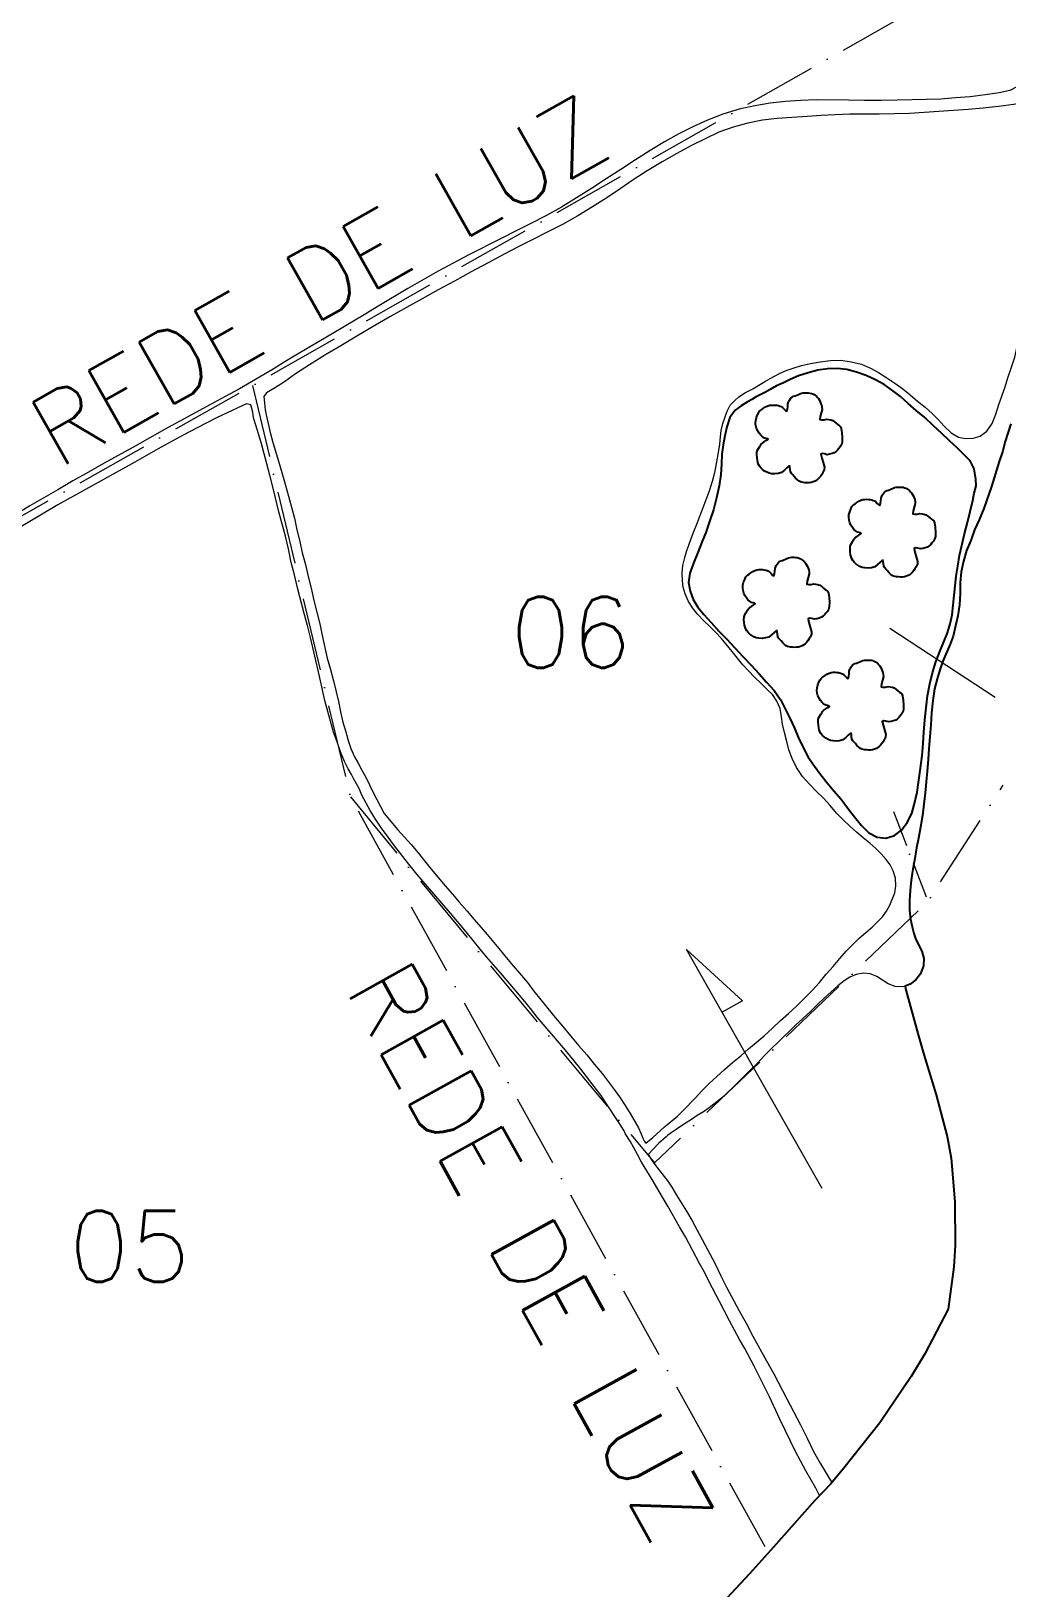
# Model space of a CAD drawing. Header units: inches. Extents: x 733278 to 737733, y 7817354 to 7820504.
# Drawn here: x 735048.2 to 735316.1, y 7818391 to 7818818.1 of the extents above; entities that cross this region are included whole.
import ezdxf
from ezdxf.enums import TextEntityAlignment as Align

# ---------------------------------------------------------------- set-up
doc = ezdxf.new("R2010")
doc.units = ezdxf.units.IN
doc.header["$MEASUREMENT"] = 0
doc.linetypes.add('CONTINUO', pattern=[0])
doc.linetypes.add('LIN3', pattern=[30, 20, -5, 0, -5])
doc.layers.add('0114000299', color=1, linetype='Continuous')
doc.layers.add('MATO', color=3, linetype='Continuous')
for name, color, linetype, lineweight in [('0114000299002', 5, 'Continuous', 0), ('0114000299005', 5, 'Continuous', 0), ('0114000299006', 5, 'Continuous', 0), ('REDE_DE_LUZ', 6, 'LIN3', 0), ('TEXTO', 7, 'Continuous', 0)]:
    doc.layers.add(name, color=color, linetype=linetype, lineweight=lineweight)
doc.styles.add('SIMPLEX', font='', dxfattribs={"height": 0.2})
doc.styles.get('SIMPLEX').set_extended_font_data('simplex.shx')

msp = doc.modelspace()

# ---------------------------------------------------------------- linework, layer by layer
at = {"layer": '0114000299'}
msp.add_lwpolyline([(735317.19, 7818710.34), (735315.67, 7818705.54), (735314.91, 7818702.64), (735314.01, 7818700.05), (735311.94, 7818693.21), (735309.84, 7818687.17), (735308.5, 7818684.03), (735307.26, 7818681.3), (735306.2, 7818678.4), (735305.05, 7818675.64), (735304.2, 7818672.7), (735303.63, 7818669.79), (735303.3, 7818666.85), (735303.28, 7818663.85), (735303.15, 7818660.69), (735302.67, 7818657.66), (735302.08, 7818654.91), (735301.37, 7818652.08), (735300.6, 7818649.89), (735298.59, 7818645.25), (735297.71, 7818642.83), (735296.99, 7818640.42), (735296.3, 7818637.64), (735295.78, 7818634.49), (735295.49, 7818631.1), (735295.23, 7818627.76), (735295.01, 7818624.49), (735294.75, 7818621.31), (735294.54, 7818618.28), (735294.25, 7818615.1), (735294.01, 7818612.15), (735293.67, 7818609.11), (735293.36, 7818606), (735292.98, 7818602.88), (735292.44, 7818599.73), (735291.89, 7818596.68), (735291.37, 7818594.03), (735290.87, 7818591.1), (735290.33, 7818588.19), (735289.9, 7818585.21), (735289.56, 7818582.33), (735289.37, 7818579.57), (735289.37, 7818576.94), (735289.64, 7818574.47), (735290.14, 7818572.33), (735290.6, 7818570.51), (735291.17, 7818568.85), (735292.8, 7818565.68), (735293.3, 7818563.71), (735293.25, 7818561.63), (735292.42, 7818559.47), (735291.15, 7818557.82), (735289.58, 7818556.68), (735288.2, 7818556.1), (735288.39, 7818555.04), (735291.65, 7818543.09), (735293.32, 7818537.34), (735296.75, 7818526.27), (735299.78, 7818514.85), (735300.81, 7818508.91), (735301.85, 7818496.94), (735301.9, 7818484.98), (735301.55, 7818479.08), (735300.05, 7818467.45), (735293.62, 7818455.26), (735289.87, 7818449.04), (735281.24, 7818436.24), (735271.39, 7818423.83), (735267.84, 7818419.58), (735263.42, 7818414.96), (735252.02, 7818402.14), (735245.43, 7818394.9), (735230.54, 7818378.87)], dxfattribs=at)
at = {"layer": '0114000299002', "linetype": 'CONTINUO', "flags": 128}
msp.add_lwpolyline([(735210.65, 7819551.37), (735212.88, 7819552.85), (735214.83, 7819554.21), (735216.56, 7819555.52), (735218.12, 7819556.81), (735219.23, 7819557.77), (735219.99, 7819558.42), (735220.34, 7819558.72), (735220.42, 7819558.78), (735220.42, 7819558.79), (735222.4, 7819558.66), (735222.45, 7819558.65), (735223.09, 7819558.17), (735224.15, 7819557.46), (735226.03, 7819556.14), (735228.51, 7819554.39), (735231.34, 7819552.32), (735234.68, 7819549.98), (735238.3, 7819547.5), (735242.26, 7819544.92), (735246.46, 7819542.27), (735250.85, 7819539.66), (735255.15, 7819536.66), (735259.17, 7819533.57), (735263.56, 7819530.37), (735268.3, 7819526.87), (735272.91, 7819523.53), (735277.36, 7819520.19), (735281.75, 7819517.01), (735290.51, 7819510.59), (735294.9, 7819507.21), (735299.38, 7819503.97), (735303.93, 7819500.57), (735308.57, 7819497.16), (735313.04, 7819493.68), (735317.69, 7819490.12), (735332.66, 7819478.77), (735337.75, 7819475.01), (735342.61, 7819471.28), (735347.49, 7819467.52), (735352.49, 7819463.62), (735357.76, 7819459.57), (735363.24, 7819455.47), (735368.87, 7819451.39), (735374.35, 7819447.49), (735379.61, 7819443.79), (735384.97, 7819440.13), (735390.37, 7819436.46), (735395.75, 7819432.78), (735401.06, 7819429.12), (735406.03, 7819425.66), (735410.85, 7819422.26), (735415.69, 7819418.82), (735420.49, 7819415.43), (735425.19, 7819412.23), (735429.87, 7819409.31), (735434.39, 7819406.37), (735438.99, 7819403.56), (735443.54, 7819400.81), (735448.01, 7819398.26), (735452.14, 7819395.82), (735455.83, 7819393.69), (735459.29, 7819391.72), (735462.81, 7819389.7), (735466.31, 7819387.63), (735469.79, 7819385.35), (735476.77, 7819380.75), (735480.11, 7819378.56), (735483.15, 7819376.63), (735485.91, 7819374.89), (735487.89, 7819373.42), (735489.14, 7819372.24), (735490.55, 7819371.1), (735491.97, 7819370.06), (735493.6, 7819368.93), (735495.14, 7819367.86), (735496.28, 7819366.72), (735497.12, 7819365.36), (735497.48, 7819363.85), (735497.3, 7819362.04), (735496.65, 7819360.26), (735495.7, 7819358.34), (735493.82, 7819354.15), (735492.92, 7819352), (735491.04, 7819347.83), (735490.09, 7819345.8), (735489.12, 7819343.87), (735488.23, 7819342.14), (735487.35, 7819340.17), (735486.49, 7819338.24), (735485.67, 7819336.27), (735484.84, 7819334.14), (735483.09, 7819328.9), (735482.35, 7819326.04), (735481.52, 7819322.76), (735480.67, 7819319.4), (735479.89, 7819315.82), (735479.13, 7819312.31), (735478.26, 7819308.82), (735477.51, 7819305.6), (735476.96, 7819302.75), (735476.47, 7819300.09), (735476.06, 7819297.5), (735475.62, 7819295.57), (735475.36, 7819294.05), (735475.04, 7819292.46), (735474.67, 7819290.51), (735474.11, 7819288.19), (735473.45, 7819285.9), (735472.9, 7819283.67), (735472.36, 7819281.39), (735471.67, 7819278.68), (735471.01, 7819275.6), (735470.48, 7819272.73), (735468.74, 7819268.01), (735467.53, 7819265.93), (735466.27, 7819264.08), (735464.95, 7819262.39), (735464.08, 7819260.69), (735463.44, 7819258.91), (735462.92, 7819257.15), (735462.65, 7819255.01), (735462.46, 7819252.48), (735462.14, 7819249.99), (735461.61, 7819247.72), (735460.97, 7819245.7), (735460.78, 7819244.78), (735460.42, 7819243.66), (735460.08, 7819242.05), (735458.72, 7819236.97), (735457.88, 7819234.1), (735456.96, 7819230.83), (735456.09, 7819227.41), (735453.35, 7819216.89), (735452.43, 7819212.92), (735451.58, 7819208.82), (735450.73, 7819204.86), (735449.95, 7819201.15), (735449.02, 7819197.53), (735448.14, 7819193.87), (735447.3, 7819190.15), (735446.35, 7819186.47), (735445.56, 7819182.72), (735444.86, 7819179.26), (735443.98, 7819176.15), (735443.23, 7819173.13), (735442.32, 7819170.21), (735441.34, 7819167.43), (735440.31, 7819164.77), (735439.56, 7819162.1), (735439, 7819159.48), (735438.63, 7819156.64), (735438.34, 7819153.48), (735437.83, 7819150.28), (735437.18, 7819147.03), (735436.48, 7819143.85), (735435.22, 7819137.63), (735434.47, 7819134.51), (735433.85, 7819131.23), (735433.23, 7819127.81), (735432.53, 7819124.25), (735432.06, 7819120.86), (735431.61, 7819117.86), (735431.26, 7819115), (735430.89, 7819112.42), (735430.38, 7819110.29), (735429.44, 7819109.02), (735428.12, 7819108.05), (735427.73, 7819107.97), (735426.31, 7819107.48), (735423.52, 7819106.95), (735421.33, 7819107.43), (735418.25, 7819107.56), (735414.92, 7819107.57), (735411.58, 7819107.6), (735408.09, 7819107.45), (735404.88, 7819107.33), (735398.33, 7819107.09), (735394.93, 7819106.94), (735388.09, 7819106.53), (735381.14, 7819105.33), (735377.67, 7819104.26), (735374.24, 7819102.83), (735370.99, 7819101.11), (735367.86, 7819099.35), (735364.77, 7819097.43), (735361.65, 7819095.46), (735358.41, 7819093.48), (735351.89, 7819089.27), (735348.57, 7819087.12), (735345.21, 7819084.9), (735341.91, 7819082.7), (735338.72, 7819080.55), (735335.73, 7819078.53), (735332.72, 7819076.39), (735329.72, 7819074.32), (735327.01, 7819072.34), (735324.65, 7819070.16), (735322.36, 7819067.51), (735320.37, 7819064.64), (735318.66, 7819061.69), (735316.82, 7819058.67), (735315.16, 7819055.28), (735313.69, 7819051.85), (735312.3, 7819048.47), (735311.03, 7819044.94), (735308.82, 7819037.96), (735307.8, 7819034.37), (735307.04, 7819030.84), (735305.71, 7819024.07), (735304.62, 7819018.59), (735304.27, 7819015.54), (735303.66, 7819012.41), (735303.12, 7819009.14), (735302.63, 7819005.83), (735302.12, 7819002.48), (735301.86, 7818998.98), (735301.78, 7818995.55), (735301.84, 7818992.05), (735302.13, 7818988.37), (735302.6, 7818981.23), (735302.94, 7818977.85), (735304.01, 7818971.02), (735304.63, 7818967.5), (735305.23, 7818963.9), (735306.8, 7818956.16), (735307.56, 7818951.95), (735308.31, 7818947.74), (735309.08, 7818943.44), (735309.83, 7818939.2), (735310.56, 7818935.02), (735311.42, 7818930.74), (735312.35, 7818926.42), (735313.22, 7818922.22), (735314.03, 7818918.01), (735314.75, 7818913.64), (735315.47, 7818909.17), (735316.06, 7818904.72), (735316.58, 7818900.36), (735317.01, 7818896.12), (735317.33, 7818891.84), (735317.64, 7818887.74), (735317.84, 7818883.66), (735318.06, 7818879.41), (735318.27, 7818875.23), (735318.33, 7818871.1), (735318.44, 7818867.17), (735318.42, 7818863.27), (735318.5, 7818859.42), (735318.58, 7818855.53), (735318.52, 7818851.66), (735318.64, 7818847.74), (735318.75, 7818843.84), (735318.84, 7818839.98), (735319.16, 7818835.91), (735319.53, 7818831.86), (735319.89, 7818827.97), (735320.14, 7818824.13), (735320.35, 7818820.37), (735320.52, 7818816.89), (735320.67, 7818813.8), (735320.75, 7818808.51), (735320.72, 7818806.04), (735319.98, 7818803.88), (735318.88, 7818802.8), (735316.96, 7818801.86), (735314.03, 7818801.22), (735310.18, 7818800.65), (735306.06, 7818800.11), (735302.05, 7818799.8), (735298.04, 7818799.46), (735294.09, 7818799.3), (735290.14, 7818799.24), (735286, 7818799.14), (735281.6, 7818799.07), (735277.09, 7818799.09), (735272.66, 7818799.17), (735263.77, 7818799.27), (735259.51, 7818799.09), (735255.36, 7818798.78), (735251.12, 7818798.31), (735246.9, 7818797.65), (735242.61, 7818796.68), (735238.17, 7818795.31), (735233.9, 7818793.65), (735229.92, 7818791.86), (735226.07, 7818789.89), (735222.18, 7818787.69), (735218.24, 7818785.31), (735214.17, 7818782.78), (735210.15, 7818780.17), (735206.12, 7818777.6), (735202.07, 7818774.91), (735193.9, 7818769.81), (735189.6, 7818767.47), (735185.43, 7818765.28), (735181.25, 7818763.25), (735177.07, 7818761.15), (735168.42, 7818756.71), (735164.11, 7818754.48), (735159.95, 7818752.24), (735151.66, 7818747.53), (735143.68, 7818742.73), (735139.65, 7818740.27), (735131.35, 7818735.34), (735120.44, 7818728.91), (735117.42, 7818727.07), (735114.69, 7818725.4), (735105.45, 7818719.94), (735101.55, 7818717.88), (735097.46, 7818715.71), (735084.9, 7818708.77), (735076.81, 7818704.28), (735068.29, 7818699.58), (735063.95, 7818697.13), (735059.71, 7818694.72), (735055.57, 7818692.3), (735047.87, 7818687.87), (735044.36, 7818685.69), (735036.98, 7818681.18), (735029.2, 7818676.57), (735021.47, 7818672.21), (735017.6, 7818670.13), (735013.72, 7818668.15), (735005.96, 7818664.36), (735002.22, 7818662.52), (734998.65, 7818660.84), (734991.69, 7818657.96), (734988.1, 7818656.49), (734984.51, 7818654.74), (734981.1, 7818652.85), (734974.7, 7818648.8), (734971.6, 7818646.67), (734968.25, 7818644.44), (734964.81, 7818642.08), (734961.56, 7818639.92), (734958.39, 7818637.93), (734955.38, 7818635.98), (734952.49, 7818634.11), (734949.45, 7818632.28), (734946.23, 7818630.39), (734942.98, 7818628.51), (734935.12, 7818624), (734932.96, 7818622.76), (734932.17, 7818622.27), (734931.86, 7818622.07), (734930.95, 7818622.1), (734930.68, 7818622.4), (734929.21, 7818624.19), (734927.22, 7818626.88), (734926.29, 7818628.35), (734925.29, 7818630.02), (734924.45, 7818632.11), (734923.63, 7818634.26), (734922.9, 7818636.33), (734921.89, 7818638.47), (734920.84, 7818640.61), (734919.63, 7818642.73), (734918.25, 7818644.51), (734916.58, 7818646.1), (734914.81, 7818647.26), (734913.23, 7818647.9), (734911.39, 7818648.27), (734909.3, 7818648.41), (734907.13, 7818648.38), (734904.95, 7818648.04), (734902.72, 7818647.6), (734900.67, 7818647.01), (734898.71, 7818646.29), (734897.15, 7818645.7), (734895.7, 7818645.2), (734894.36, 7818644.96), (734892.63, 7818645.46), (734891.88, 7818646.47), (734891.15, 7818648.04), (734890.47, 7818650.11), (734889.6, 7818652.48), (734888.79, 7818654.6), (734888.07, 7818656.53), (734887.34, 7818658.3), (734886.28, 7818661.41), (734885.31, 7818663.88), (734884.69, 7818665.41), (734884.01, 7818667.11), (734883.23, 7818669.07), (734881.64, 7818673.36), (734880.73, 7818675.85), (734879.79, 7818678.55), (734878.8, 7818681.3), (734877.99, 7818683.89), (734877.05, 7818686.35), (734876.09, 7818688.55), (734875.08, 7818690.57), (734874.16, 7818692.63), (734873.71, 7818694.91), (734873.41, 7818697.63), (734872.43, 7818700.88), (734871.38, 7818704.46), (734870.32, 7818708.23), (734869.22, 7818711.97), (734868.05, 7818715.77), (734866.78, 7818719.87), (734865.46, 7818724.23), (734864.12, 7818728.67), (734862.77, 7818733.04), (734861.46, 7818737.28), (734860.13, 7818741.52), (734858.76, 7818745.79), (734857.29, 7818750.11), (734855.89, 7818754.44), (734853.22, 7818762.81), (734851.81, 7818766.71), (734850.46, 7818770.44), (734849.16, 7818774.06), (734847.85, 7818777.81), (734846.48, 7818781.66), (734845.12, 7818785.56), (734843.73, 7818789.52), (734842.33, 7818793.54), (734841.08, 7818797.76), (734839.81, 7818801.98), (734838.48, 7818806.26), (734837.04, 7818810.82), (734835.54, 7818815.54), (734833.97, 7818820.48), (734832.46, 7818825.37), (734830.91, 7818830.1), (734829.38, 7818834.68), (734827.84, 7818839.23), (734826.35, 7818843.8), (734824.84, 7818848.39), (734821.88, 7818857.54), (734820.39, 7818862.02), (734818.93, 7818866.47), (734817.48, 7818870.84), (734816.11, 7818875.12), (734814.75, 7818879.32), (734813.46, 7818883.54), (734812.28, 7818887.79), (734811.02, 7818892.17), (734809.65, 7818896.62), (734808.27, 7818901.14), (734806.83, 7818905.6), (734805.42, 7818909.82), (734803.98, 7818913.87), (734802.57, 7818917.98), (734801.15, 7818922.06), (734799.84, 7818926.09), (734795.78, 7818938.1), (734794.33, 7818941.82), (734792.3, 7818948.59), (734791.4, 7818951.57), (734790.37, 7818954.53), (734788.35, 7818960.95), (734787.05, 7818965.05), (734784.34, 7818973.16), (734782.99, 7818977.23), (734781.72, 7818981.26), (734780.47, 7818985.18), (734779.23, 7818989), (734778, 7818992.85), (734776.69, 7818996.8), (734775.31, 7819000.77), (734773.87, 7819004.7), (734772.4, 7819008.68), (734770.93, 7819012.66), (734769.44, 7819016.63), (734767.98, 7819020.59), (734766.51, 7819024.54), (734765.16, 7819028.47), (734763.76, 7819032.39), (734762.37, 7819036.39), (734761.06, 7819040.38), (734757.44, 7819051.49), (734753.47, 7819065.54), (734752.33, 7819069.2), (734751.09, 7819073.1), (734749.78, 7819077.05), (734748.54, 7819081.01), (734745.84, 7819089.19), (734744.32, 7819093.4), (734742.85, 7819097.68), (734741.46, 7819102.09), (734739.98, 7819106.64), (734736.97, 7819115.47), (734735.6, 7819119.64), (734733.04, 7819127.79), (734731.82, 7819131.85), (734730.53, 7819135.86), (734729.25, 7819139.79), (734726.75, 7819147.34), (734725.59, 7819151.05), (734724.46, 7819154.73), (734723.24, 7819158.36), (734720.81, 7819165.41), (734719.74, 7819168.83), (734718.68, 7819172.14), (734717.59, 7819175.26), (734716.56, 7819178.57), (734715.46, 7819182.07), (734714.28, 7819185.91), (734712.89, 7819189.75), (734711.37, 7819193.63), (734708.65, 7819201.04), (734707.24, 7819204.51), (734705.93, 7819208.04), (734704.47, 7819211.54), (734703.02, 7819214.65), (734701.62, 7819217.44), (734700.31, 7819220.15), (734699.35, 7819222.94), (734699.06, 7819225.56), (734699.44, 7819227.67), (734700.3, 7819229.23), (734701.49, 7819230.47), (734703.2, 7819231.77), (734705.38, 7819233.15), (734708.07, 7819234.7), (734710.93, 7819236.22), (734714, 7819237.73), (734717.53, 7819239.39), (734725.4, 7819243.43), (734729.54, 7819245.79), (734738.09, 7819251.12), (734747.29, 7819256.86), (734752.06, 7819259.85), (734756.88, 7819262.89), (734761.76, 7819265.97), (734766.63, 7819269.1), (734771.54, 7819272.24), (734776.51, 7819275.38), (734786.61, 7819281.7), (734791.64, 7819284.87), (734796.53, 7819288.02), (734811.14, 7819297.31), (734816.04, 7819300.39), (734820.98, 7819303.55), (734825.96, 7819306.8), (734830.87, 7819310), (734835.77, 7819313.13), (734845.58, 7819319.29), (734850.41, 7819322.43), (734855.11, 7819325.49), (734859.85, 7819328.43), (734864.71, 7819331.43), (734874.37, 7819337.5), (734884, 7819343.67), (734893.31, 7819349.57), (734897.81, 7819352.36), (734902.24, 7819355.15), (734906.74, 7819357.98), (734916.03, 7819363.77), (734929.99, 7819372.67), (734934.51, 7819375.54), (734943.81, 7819381.4), (734957.83, 7819390.17), (734962.35, 7819393.1), (734966.94, 7819396.11), (734971.53, 7819399.12), (734980.65, 7819404.95), (734985.15, 7819407.78), (734998.43, 7819416.32), (735007.31, 7819421.95), (735016.03, 7819427.5), (735024.92, 7819433.16), (735037.87, 7819441.34), (735042.19, 7819444.03), (735050.52, 7819449.34), (735058.27, 7819454.34), (735065.72, 7819459.11), (735073.26, 7819463.86), (735080.5, 7819468.28), (735083.86, 7819470.42), (735092.97, 7819475.84), (735095.55, 7819477.41), (735103.8, 7819482.52), (735107.53, 7819484.86), (735114.29, 7819489.09), (735137.27, 7819503.65), (735153.04, 7819514.41), (735157.1, 7819517.13), (735161.15, 7819519.79), (735180.51, 7819532.44), (735187.6, 7819537.01), (735190.79, 7819539.12), (735196.69, 7819542.86), (735199.5, 7819544.57), (735202.31, 7819546.21), (735207.99, 7819549.65)], close=True, dxfattribs=at)
at = {"layer": '0114000299005', "linetype": 'CONTINUO', "flags": 128}
msp.add_lwpolyline([(735264.71, 7818416.31), (735263.65, 7818418.34), (735260.9, 7818423.1), (735259.5, 7818425.84), (735258.12, 7818428.46), (735253.84, 7818437.33), (735250.94, 7818443.43), (735246.74, 7818451.82), (735244.17, 7818456.7), (735242.76, 7818459.18), (735240, 7818464.29), (735237.2, 7818469.55), (735234.38, 7818474.95), (735233.08, 7818477.65), (735231.77, 7818479.96), (735227.87, 7818487.33), (735226.25, 7818490.1), (735223.04, 7818495.7), (735221.58, 7818498.2), (735218.74, 7818503.02), (735215.83, 7818507.78), (735214.75, 7818509.9), (735212.74, 7818513.54), (735211.38, 7818515.66), (735211.03, 7818516.41), (735209.43, 7818518.95), (735206.41, 7818523.55), (735204.63, 7818526.15), (735198.85, 7818533.66), (735194.97, 7818538.52), (735187.2, 7818547.62), (735185.31, 7818549.96), (735183.37, 7818552.4), (735181.35, 7818554.85), (735179.23, 7818557.31), (735177.09, 7818559.75), (735173.29, 7818564.15), (735171.53, 7818566.22), (735167.64, 7818570.99), (735163.39, 7818576.07), (735158.78, 7818581.41), (735154.17, 7818586.84), (735151.98, 7818589.57), (735148.05, 7818594.56), (735146.26, 7818597.01), (735144.44, 7818599.43), (735142.81, 7818601.86), (735141.28, 7818604.27), (735139, 7818608.46), (735138.26, 7818610.31), (735136.87, 7818612.86), (735136.19, 7818614.17), (735135.29, 7818615.67), (735134.26, 7818617.72), (735133.17, 7818620.37), (735132.23, 7818623.1), (735131.29, 7818625.73), (735129.68, 7818631.43), (735128.92, 7818634.48), (735127.31, 7818641.54), (735124.92, 7818651.76), (735124.12, 7818655.07), (735123.18, 7818658.3), (735121.39, 7818665.4), (735120.52, 7818668.98), (735119.62, 7818672.36), (735118.88, 7818676.06), (735118.09, 7818679.58), (735116.29, 7818686.22), (735114.64, 7818693.04), (735113.77, 7818696.27), (735111.41, 7818705.24), (735109.93, 7818710), (735109.29, 7818711.99), (735109.07, 7818713.53), (735108.55, 7818715.62), (735107.33, 7818715.82), (735106.36, 7818715.35), (735102.07, 7818713.39), (735099.15, 7818712.01), (735096.3, 7818710.57), (735089.81, 7818707.16), (735083.15, 7818703.5), (735076.74, 7818699.89), (735055.6, 7818688.16), (735044.98, 7818681.86), (735041.11, 7818679.41), (735033.51, 7818674.88), (735026.56, 7818670.85), (735019.58, 7818666.85), (735016.12, 7818664.95), (735012.67, 7818663.16), (735002.55, 7818658.03), (734989.03, 7818650.79), (734981.72, 7818646.78), (734978.18, 7818644.68), (734970.93, 7818640.51), (734963.88, 7818636.21), (734960.54, 7818634.08), (734957.25, 7818632.12), (734954.25, 7818630.22), (734951.33, 7818628.14), (734945.06, 7818624.5), (734941.85, 7818622.59), (734938.47, 7818620.69), (734935, 7818618.79), (734931.48, 7818616.99), (734928.05, 7818615.36), (734924.93, 7818613.91), (734918.69, 7818611.14), (734915.87, 7818609.75), (734913.39, 7818608.39), (734911.16, 7818606.99), (734910.19, 7818606.56), (734909.15, 7818605.76), (734908.95, 7818605.57), (734906.15, 7818603.11), (734905.27, 7818601.74), (734904.86, 7818599.78), (734905.19, 7818598.05), (734905.48, 7818597.27), (734905.75, 7818596.65), (734906.26, 7818595.39), (734906.94, 7818593.36), (734907.94, 7818590.88), (734910.15, 7818585.49), (734912.69, 7818579.85), (734915.01, 7818573.8), (734916.04, 7818570.69), (734917.06, 7818567.72), (734918.06, 7818564.61), (734920.13, 7818558.03), (734923.47, 7818547.68), (734924.64, 7818544.29), (734925.78, 7818540.75), (734927.01, 7818537.05), (734928.18, 7818533.21), (734929.44, 7818529.36), (734933.12, 7818518.49), (734935.77, 7818510.84), (734937.13, 7818506.88), (734940.88, 7818495.65), (734943.37, 7818488.33), (734947, 7818477.09), (734950.96, 7818465.41), (734952.43, 7818461.18), (734961.98, 7818431.43), (734963.46, 7818427.15), (734965.01, 7818422.88), (734966.64, 7818418.58), (734968.24, 7818414.17), (734969.73, 7818409.63), (734971.14, 7818405.14), (734972.53, 7818400.84), (734976.64, 7818388.83), (734981.55, 7818374.05), (734982.78, 7818370.15), (734986.82, 7818357.7), (734988.25, 7818353.73), (734989.47, 7818349.83), (734990.64, 7818346.15), (734991.74, 7818342.62), (734992.72, 7818339.19), (734993.87, 7818335.98), (734994.96, 7818332.63), (734996.05, 7818329.44), (734998.18, 7818322.94), (734999.34, 7818319.59), (735000.55, 7818316.51), (735001.68, 7818313.28), (735004.02, 7818306.18), (735008.06, 7818294.21), (735009.26, 7818290.21), (735012.7, 7818279.26), (735013.91, 7818275.76), (735015.06, 7818272.16), (735016.45, 7818267.97), (735017.91, 7818263.68), (735019.39, 7818259.76), (735020.71, 7818255.61), (735022.05, 7818251.58), (735026.32, 7818239.31), (735027.68, 7818234.99), (735028.99, 7818230.57), (735031.54, 7818221.7), (735034.36, 7818212.57), (735035.81, 7818208.15), (735037.23, 7818203.67), (735038.56, 7818199.35), (735039.81, 7818195.4), (735041.07, 7818191.73), (735042.8, 7818185.91), (735043.76, 7818186.49), (735053.76, 7818193.46), (735065.99, 7818203.08), (735072.27, 7818207.71), (735085.28, 7818216.72), (735099.37, 7818224.95), (735106.47, 7818229.11), (735120.75, 7818237.56), (735133.88, 7818246.74), (735139.86, 7818251.7), (735150.44, 7818262.16), (735160.82, 7818275.51), (735165.72, 7818282.25), (735174.96, 7818295.89), (735184.02, 7818311.22), (735188.8, 7818319.36), (735198.83, 7818336.58), (735210.59, 7818354.14), (735216.91, 7818362.57), (735230.54, 7818378.87), (735245.43, 7818394.9), (735252.02, 7818402.14), (735263.42, 7818414.96)], close=True, dxfattribs=at)
at = {"layer": '0114000299006', "linetype": 'CONTINUO', "flags": 128}
for points in [[(735114.53, 7818705.65), (735115.23, 7818703.1), (735116.19, 7818700.12), (735117.1, 7818696.98), (735117.97, 7818693.84), (735118.9, 7818690.56), (735120.54, 7818684.47), (735121.18, 7818681.26), (735122.01, 7818678.09), (735122.69, 7818675), (735123.6, 7818671.79), (735124.33, 7818668.51), (735125.11, 7818665.24), (735125.84, 7818661.88), (735126.7, 7818658.65), (735127.5, 7818655.51), (735128.18, 7818652.28), (735129.56, 7818646.03), (735130.39, 7818642.95), (735131.27, 7818639.88), (735131.97, 7818636.88), (735132.63, 7818634.17), (735133.19, 7818631.37), (735133.84, 7818628.5), (735134.61, 7818625.83), (735135.29, 7818623.51), (735136.02, 7818621.27), (735137.04, 7818619.03), (735138, 7818617.26), (735139.06, 7818615.37), (735140.21, 7818613.26), (735141.16, 7818611.28), (735142.15, 7818609.25), (735145.15, 7818603.46), (735148.95, 7818598.96), (735150.74, 7818596.98), (735152.61, 7818594.93), (735154.49, 7818592.71), (735156.22, 7818590.51), (735158.05, 7818588.22), (735161.96, 7818583.6), (735163.93, 7818581.32), (735165.76, 7818579.09), (735167.96, 7818576.67), (735169.86, 7818574.39), (735171.68, 7818572.26), (735173.47, 7818570.27), (735176.61, 7818566.44), (735177.85, 7818564.94), (735180.07, 7818562.27), (735182.87, 7818559.05), (735184.54, 7818557.07), (735186.26, 7818554.76), (735188.2, 7818552.37), (735190.12, 7818550), (735192.11, 7818547.49), (735194.18, 7818545.02), (735196.3, 7818542.48), (735198.61, 7818539.74), (735200.81, 7818537.24), (735202.94, 7818534.62), (735205.02, 7818532.13), (735208.34, 7818527.77), (735209.81, 7818525.7), (735211.37, 7818523.31), (735212.68, 7818521.11), (735214.96, 7818517.21), (735215.64, 7818515.79), (735216.23, 7818514.34), (735216.65, 7818513.43), (735217.04, 7818513.03), (735218.94, 7818514.53), (735222.17, 7818517.46), (735225.7, 7818520.42), (735227.21, 7818521.9), (735230.62, 7818525.45), (735232.5, 7818527.44), (735234.42, 7818529.37), (735236.39, 7818531.21), (735238.63, 7818533.21), (735240.77, 7818535.16), (735243.05, 7818537.01), (735245.23, 7818538.86), (735247.3, 7818540.64), (735249.48, 7818542.49), (735251.83, 7818544.58), (735254, 7818546.64), (735256.19, 7818548.56), (735258.41, 7818550.63), (735260.54, 7818552.8), (735262.66, 7818554.94), (735264.7, 7818557.13), (735266.56, 7818559.34), (735268.41, 7818561.48), (735270.25, 7818563.65), (735272.06, 7818565.7), (735273.72, 7818567.42), (735275.62, 7818569.25), (735277.4, 7818570.78), (735279.16, 7818572.27), (735280.6, 7818573.78), (735281.95, 7818575.13), (735283.12, 7818576.7), (735284, 7818578.35), (735285.39, 7818581.73), (735285.69, 7818583.6), (735285.56, 7818585.71), (735284.94, 7818587.7), (735284.06, 7818589.39), (735283, 7818590.83), (735281.66, 7818592.43), (735280.12, 7818593.82), (735278.53, 7818595.33), (735276.71, 7818596.76), (735274.88, 7818598.3), (735273.03, 7818599.94), (735271.23, 7818601.68), (735269.36, 7818603.56), (735267.59, 7818605.61), (735265.82, 7818607.67), (735263.8, 7818609.61), (735261.92, 7818611.52), (735260.04, 7818613.62), (735258.39, 7818616.08), (735257.17, 7818618.52), (735256.3, 7818620.94), (735255.68, 7818623.24), (735255.09, 7818625.65), (735254.58, 7818627.98), (735254.29, 7818630.01), (735253.85, 7818632.26), (735252.95, 7818634.27), (735251.79, 7818636.06), (735250.3, 7818637.47), (735248.64, 7818639.12), (735246.83, 7818640.89), (735245.22, 7818642.64), (735243.66, 7818644.28), (735242.14, 7818646.09), (735240.72, 7818647.89), (735237.77, 7818651.44), (735236.24, 7818653.13), (735234.6, 7818654.76), (735232.88, 7818656.37), (735231.27, 7818658.03), (735229.82, 7818659.89), (735228.6, 7818661.76), (735227.78, 7818663.7), (735227.22, 7818665.51), (735227.09, 7818667.27), (735226.97, 7818669.36), (735227.21, 7818671.48), (735227.68, 7818673.66), (735228.26, 7818675.59), (735228.82, 7818677.08), (735229.46, 7818678.91), (735230.2, 7818680.87), (735230.98, 7818682.87), (735234.51, 7818692.02), (735235.56, 7818695.57), (735236.02, 7818697.48), (735236.42, 7818699.38), (735237.06, 7818703.01), (735237.29, 7818704.78), (735237.55, 7818706.78), (735237.74, 7818708.58), (735238.18, 7818710.46), (735239.3, 7818713.86), (735240.18, 7818715.45), (735241.36, 7818716.7), (735242.57, 7818717.81), (735244.41, 7818719), (735246.43, 7818719.99), (735246.85, 7818720.28), (735248.52, 7818721.21), (735249.91, 7818722.07), (735251.12, 7818722.8), (735252.33, 7818723.45), (735253.73, 7818724.21), (735255.53, 7818725.02), (735257.43, 7818725.64), (735259.71, 7818726.38), (735262.24, 7818726.93), (735264.92, 7818727.41), (735267.71, 7818727.77), (735270.58, 7818727.82), (735273.41, 7818727.41), (735276.19, 7818726.7), (735278.69, 7818725.64), (735280.91, 7818724.43), (735283.14, 7818722.99), (735285.4, 7818721.48), (735287.56, 7818719.97), (735289.62, 7818718.28), (735291.63, 7818716.61), (735293.68, 7818714.97), (735295.62, 7818713.21), (735297.29, 7818711.56), (735298.96, 7818709.75), (735300.83, 7818707.92), (735302.84, 7818706.75), (735304.81, 7818706.31), (735306.85, 7818706.42), (735308.83, 7818707.01), (735310.6, 7818708.35), (735312.07, 7818710.43), (735313.11, 7818713.05), (735313.97, 7818715.64), (735315.71, 7818720.55), (735316.43, 7818722.99), (735317.31, 7818725.67), (735318.29, 7818728.64), (735318.97, 7818731.57), (735319.78, 7818734.39), (735320.66, 7818737.58), (735321.57, 7818740.94), (735322.51, 7818744.45), (735323.47, 7818747.96), (735324.36, 7818751.45), (735325.21, 7818754.96), (735325.99, 7818758.36), (735326.71, 7818761.63), (735327.35, 7818764.9), (735328.15, 7818768.23), (735329.05, 7818771.64), (735329.96, 7818774.95), (735331.17, 7818778.12), (735332.4, 7818780.97), (735333.65, 7818783.69), (735334.7, 7818786.31), (735335.62, 7818789.04), (735336.36, 7818791.44), (735336.82, 7818793.31), (735337.14, 7818795.03), (735336.88, 7818796.2), (735336.81, 7818796.53), (735336.66, 7818797.25), (735336.55, 7818798.32), (735336.34, 7818799.14), (735334.66, 7818799.67), (735332.08, 7818799.74), (735328.98, 7818799.54), (735325.76, 7818799.18), (735321.99, 7818798.59), (735317.96, 7818797.99), (735313.8, 7818797.43), (735309.62, 7818796.96), (735305.51, 7818796.6), (735301.44, 7818796.33), (735297.46, 7818796.05), (735293.44, 7818795.78), (735289.41, 7818795.53), (735285.19, 7818795.38), (735281.09, 7818795.32), (735277.1, 7818795.3), (735273.01, 7818795.32), (735268.96, 7818795.17), (735265.15, 7818794.91), (735261.28, 7818794.65), (735257.12, 7818794.38), (735253.05, 7818794.1), (735249.05, 7818793.72), (735245.06, 7818792.87), (735241.03, 7818791.72), (735237.07, 7818790.35), (735233.3, 7818788.57), (735229.38, 7818786.65), (735225.52, 7818784.54), (735221.47, 7818782.24), (735217.38, 7818779.79), (735213.55, 7818777.26), (735209.95, 7818774.85), (735206.28, 7818772.4), (735202.36, 7818769.89), (735198.33, 7818767.44), (735194.12, 7818765.09), (735189.93, 7818762.98), (735186, 7818760.96), (735182.17, 7818759.03), (735178.14, 7818756.92), (735173.7, 7818754.58), (735169.08, 7818752.06), (735164.49, 7818749.53), (735160.02, 7818747.13), (735155.62, 7818744.7), (735151.26, 7818742.32), (735146.69, 7818739.74), (735142.13, 7818737.06), (735137.67, 7818734.43), (735133.25, 7818731.8), (735128.91, 7818729.17), (735124.7, 7818726.59), (735120.87, 7818724.04), (735117.8, 7818721.85), (735115.06, 7818720.14), (735112.89, 7818718.85), (735112.13, 7818717.85), (735112.27, 7818716.05), (735112.53, 7818714.24), (735112.73, 7818712.83), (735113.28, 7818710.49), (735113.91, 7818708.03)], [(735288.2, 7818556.1), (735287.66, 7818555.87), (735285.51, 7818555.97), (735283.53, 7818556.73), (735280.45, 7818558.76), (735278.65, 7818559.46), (735276.71, 7818559.62), (735274.73, 7818559.31), (735273.02, 7818558.56), (735271.5, 7818557.56), (735269.69, 7818556.17), (735266.07, 7818552.9), (735264.14, 7818551.04), (735262.21, 7818549.14), (735258, 7818545.28), (735253.5, 7818540.9), (735251.47, 7818538.96), (735249.59, 7818537.08), (735247.64, 7818534.98), (735245.7, 7818533.01), (735244.06, 7818531.47), (735241.12, 7818528.47), (735239.34, 7818526.8), (735237.76, 7818525.39), (735234.39, 7818522.68), (735232.88, 7818521.64), (735231.15, 7818520.59), (735229.55, 7818519.55), (735228.09, 7818518.55), (735226.56, 7818517.63), (735225.37, 7818516.78), (735223.97, 7818515.86), (735222.98, 7818515.1), (735222.64, 7818514.75), (735220.51, 7818512.95), (735217.65, 7818509.87), (735218.72, 7818508.19), (735219.76, 7818506.81), (735222.08, 7818503.87), (735223.03, 7818502.6), (735224.14, 7818500.9), (735225.47, 7818498.78), (735228.17, 7818494.34), (735229.62, 7818491.85), (735236.03, 7818479.9), (735237.63, 7818476.64), (735239.18, 7818473.55), (735242.65, 7818467.01), (735244.55, 7818463.59), (735246.4, 7818460.09), (735250.15, 7818453.26), (735252.2, 7818449.77), (735255.7, 7818442.85), (735259.45, 7818435.77), (735261.33, 7818432.08), (735263.09, 7818428.38), (735264.85, 7818425.22), (735266.76, 7818422.04), (735268.12, 7818419.91), (735271.39, 7818423.83), (735281.24, 7818436.24), (735289.87, 7818449.04), (735293.62, 7818455.26), (735300.05, 7818467.45), (735301.55, 7818479.08), (735301.9, 7818484.98), (735301.85, 7818496.94), (735300.81, 7818508.91), (735299.78, 7818514.85), (735296.75, 7818526.27), (735293.32, 7818537.34), (735291.65, 7818543.09), (735288.39, 7818555.04)]]:
    msp.add_lwpolyline(points, close=True, dxfattribs=at)
at = {"layer": 'MATO', "linetype": 'CONTINUO', "flags": 128}
msp.add_lwpolyline([(735307.74, 7818693.39), (735307.6, 7818695.2), (735307.15, 7818697.99), (735306.05, 7818700.25), (735304.22, 7818702.07), (735302.38, 7818703.87), (735300.35, 7818705.74), (735298.18, 7818707.79), (735295.94, 7818709.95), (735293.59, 7818712.08), (735291.26, 7818714.04), (735289.02, 7818715.93), (735286.91, 7818717.84), (735284.75, 7818719.48), (735282.46, 7818721.14), (735280.03, 7818722.4), (735277.49, 7818723.59), (735274.84, 7818724.58), (735272.22, 7818725.24), (735269.56, 7818725.5), (735266.91, 7818725.47), (735264.2, 7818725.08), (735261.54, 7818724.39), (735258.91, 7818723.49), (735256.61, 7818722.51), (735254.79, 7818721.64), (735252.87, 7818720.76), (735251.13, 7818719.76), (735249.72, 7818718.94), (735248.44, 7818718.29), (735247.15, 7818717.64), (735246.08, 7818717.02), (735244.65, 7818716.25), (735243.15, 7818715.34), (735241.51, 7818714.15), (735240.03, 7818712.11), (735239.26, 7818709.55), (735238.68, 7818707.04), (735238.25, 7818704.64), (735237.9, 7818702), (735237.79, 7818699.33), (735237.62, 7818696.5), (735237.17, 7818693.32), (735236.41, 7818690.03), (735235.56, 7818686.79), (735234.51, 7818683.53), (735233.48, 7818680.58), (735232.39, 7818677.92), (735231.29, 7818675.02), (735230.1, 7818672.12), (735229.1, 7818669.36), (735228.76, 7818666.83), (735229.17, 7818664.43), (735229.97, 7818662.18), (735231.28, 7818660.1), (735232.9, 7818658.07), (735234.97, 7818655.82), (735237.06, 7818653.51), (735239.21, 7818651.27), (735241.45, 7818648.93), (735243.62, 7818646.53), (735245.92, 7818644.15), (735248.13, 7818641.82), (735250.13, 7818639.53), (735252.27, 7818637.19), (735254.09, 7818634.57), (735256.58, 7818629.57), (735257.79, 7818626.83), (735258.87, 7818624.36), (735260.09, 7818621.72), (735261.55, 7818618.93), (735263.32, 7818616.4), (735265.08, 7818614.09), (735266.81, 7818611.9), (735268.67, 7818609.67), (735270.6, 7818607.42), (735272.42, 7818605.03), (735274.27, 7818602.58), (735276.19, 7818600.2), (735278.24, 7818598.19), (735280.55, 7818596.93), (735282.93, 7818596.7), (735285.26, 7818597.45), (735287.23, 7818598.88), (735288.79, 7818600.95), (735290.02, 7818603.47), (735290.82, 7818606.23), (735291.49, 7818609.29), (735291.99, 7818612.56), (735292.41, 7818615.93), (735292.84, 7818619.38), (735293.15, 7818622.65), (735293.38, 7818625.81), (735293.62, 7818629.14), (735293.97, 7818632.49), (735294.37, 7818635.77), (735294.96, 7818639.01), (735295.68, 7818642.09), (735296.62, 7818645.05), (735297.71, 7818647.94), (735298.81, 7818650.6), (735299.84, 7818653.02), (735300.6, 7818655.45), (735301.11, 7818657.99), (735301.39, 7818660.6), (735301.9, 7818665.91), (735302.21, 7818668.55), (735302.66, 7818671.32), (735303.14, 7818674.22), (735304.55, 7818680.18), (735305.36, 7818683.32), (735306.83, 7818689.32), (735307.15, 7818691.33), (735307.74, 7818693.39)], close=True, dxfattribs=at)
at = {"layer": 'MATO', "color": 94, "linetype": 'CONTINUO'}
for points in [[(735256.4, 7818698.82, 0), (735255.77, 7818698.26, 0), (735255.06, 7818697.61, 0), (735254.27, 7818697.02, 0), (735253.37, 7818696.76, 0), (735252.45, 7818696.66, 0), (735251.56, 7818696.69, 0), (735250.84, 7818696.84, 0), (735250.2, 7818697.09, 0), (735249.63, 7818697.42, 0), (735249.09, 7818697.82, 0), (735248.63, 7818698.27, 0), (735248.25, 7818698.76, 0), (735247.99, 7818699.23, 0), (735247.8, 7818699.73, 0), (735247.67, 7818700.3, 0), (735247.55, 7818701.06, 0), (735247.48, 7818701.84, 0), (735247.5, 7818702.58, 0), (735247.69, 7818703.13, 0), (735247.94, 7818703.61, 0), (735248.23, 7818704.03, 0), (735248.45, 7818704.4, 0), (735248.7, 7818704.76, 0), (735249.01, 7818705.09, 0), (735249.6, 7818705.49, 0), (735250.16, 7818705.85, 0), (735250.56, 7818706.16, 0), (735250.39, 7818706.29, 0), (735250.02, 7818706.38, 0), (735249.57, 7818706.47, 0), (735249.25, 7818706.66, 0), (735248.92, 7818706.92, 0), (735248.58, 7818707.28, 0), (735248.16, 7818707.8, 0), (735247.76, 7818708.41, 0), (735247.42, 7818709.09, 0), (735247.23, 7818709.78, 0), (735247.16, 7818710.5, 0), (735247.2, 7818711.25, 0), (735247.4, 7818712.06, 0), (735247.69, 7818712.84, 0), (735248.01, 7818713.5, 0), (735248.26, 7818713.86, 0), (735248.55, 7818714.11, 0), (735248.88, 7818714.32, 0), (735249.36, 7818714.67, 0), (735249.9, 7818715.01, 0), (735250.47, 7818715.3, 0), (735251.04, 7818715.44, 0), (735251.6, 7818715.52, 0), (735252.14, 7818715.53, 0), (735252.62, 7818715.51, 0), (735253.07, 7818715.45, 0), (735253.48, 7818715.35, 0), (735253.84, 7818715.24, 0), (735254.19, 7818715.08, 0), (735254.54, 7818714.87, 0), (735254.96, 7818714.41, 0), (735255.36, 7818714.03, 0), (735255.7, 7818713.84, 0), (735255.87, 7818714.38, 0), (735255.97, 7818715.09, 0), (735256.04, 7818715.82, 0), (735256.11, 7818716.14, 0), (735256.2, 7818716.39, 0), (735256.33, 7818716.61, 0), (735256.56, 7818716.99, 0), (735256.85, 7818717.37, 0), (735257.19, 7818717.71, 0), (735257.59, 7818717.91, 0), (735258.03, 7818718.06, 0), (735258.47, 7818718.2, 0), (735258.89, 7818718.4, 0), (735259.3, 7818718.59, 0), (735259.73, 7818718.76, 0), (735260.19, 7818718.85, 0), (735260.67, 7818718.89, 0), (735261.14, 7818718.9, 0), (735261.6, 7818718.88, 0), (735262.05, 7818718.82, 0), (735262.48, 7818718.72, 0), (735262.87, 7818718.57, 0), (735263.24, 7818718.38, 0), (735263.57, 7818718.15, 0), (735263.86, 7818717.91, 0), (735264.13, 7818717.62, 0), (735264.38, 7818717.28, 0), (735264.65, 7818716.86, 0), (735264.89, 7818716.39, 0), (735265.1, 7818715.89, 0), (735265.27, 7818715.44, 0), (735265.37, 7818714.94, 0), (735265.39, 7818714.34, 0), (735265.11, 7818713.35, 0), (735264.86, 7818712.38, 0), (735264.76, 7818711.57, 0), (735265.27, 7818711.43, 0), (735265.95, 7818711.49, 0), (735266.7, 7818711.61, 0), (735267.26, 7818711.55, 0), (735267.79, 7818711.43, 0), (735268.31, 7818711.24, 0), (735268.85, 7818710.88, 0), (735269.36, 7818710.47, 0), (735269.82, 7818710.05, 0), (735270.18, 7818709.86, 0), (735270.46, 7818709.58, 0), (735270.67, 7818709.1, 0), (735270.85, 7818707.9, 0), (735270.94, 7818706.57, 0), (735270.92, 7818705.29, 0), (735270.7, 7818704.56, 0), (735270.38, 7818704.01, 0), (735270, 7818703.58, 0), (735269.64, 7818703.13, 0), (735269.23, 7818702.75, 0), (735268.76, 7818702.43, 0), (735268.15, 7818702.18, 0), (735267.48, 7818702, 0), (735266.81, 7818701.9, 0), (735266.1, 7818702.09, 0), (735265.5, 7818702.19, 0), (735265.1, 7818702.04, 0), (735265.32, 7818700.98, 0), (735265.68, 7818699.73, 0), (735266.04, 7818698.49, 0), (735266.01, 7818697.85, 0), (735265.87, 7818697.37, 0), (735265.63, 7818696.97, 0), (735265.33, 7818696.45, 0), (735264.98, 7818695.96, 0), (735264.61, 7818695.51, 0), (735264.26, 7818695.15, 0), (735263.89, 7818694.85, 0), (735263.48, 7818694.6, 0), (735262.98, 7818694.41, 0), (735262.43, 7818694.28, 0), (735261.88, 7818694.2, 0), (735261.32, 7818694.18, 0), (735260.79, 7818694.22, 0), (735260.28, 7818694.28, 0), (735259.86, 7818694.33, 0), (735259.47, 7818694.43, 0), (735259.08, 7818694.62, 0), (735258.61, 7818695.01, 0), (735258.14, 7818695.47, 0), (735257.7, 7818695.95, 0), (735257.33, 7818696.33, 0), (735257.01, 7818696.73, 0), (735256.76, 7818697.16, 0), (735256.67, 7818697.83, 0), (735256.59, 7818698.47, 0), (735256.46, 7818699, 0)], [(735281.98, 7818672.96, 0), (735281.35, 7818672.39, 0), (735280.64, 7818671.75, 0), (735279.86, 7818671.15, 0), (735278.95, 7818670.9, 0), (735278.03, 7818670.79, 0), (735277.15, 7818670.82, 0), (735276.43, 7818670.97, 0), (735275.78, 7818671.22, 0), (735275.21, 7818671.56, 0), (735274.68, 7818671.96, 0), (735274.21, 7818672.41, 0), (735273.83, 7818672.9, 0), (735273.57, 7818673.36, 0), (735273.38, 7818673.87, 0), (735273.25, 7818674.44, 0), (735273.13, 7818675.19, 0), (735273.07, 7818675.97, 0), (735273.09, 7818676.72, 0), (735273.27, 7818677.27, 0), (735273.53, 7818677.74, 0), (735273.82, 7818678.16, 0), (735274.03, 7818678.54, 0), (735274.28, 7818678.89, 0), (735274.59, 7818679.23, 0), (735275.19, 7818679.62, 0), (735275.75, 7818679.99, 0), (735276.14, 7818680.3, 0), (735275.97, 7818680.42, 0), (735275.61, 7818680.51, 0), (735275.15, 7818680.61, 0), (735274.83, 7818680.8, 0), (735274.5, 7818681.06, 0), (735274.16, 7818681.41, 0), (735273.74, 7818681.93, 0), (735273.34, 7818682.55, 0), (735273, 7818683.22, 0), (735272.82, 7818683.91, 0), (735272.74, 7818684.64, 0), (735272.78, 7818685.38, 0), (735272.98, 7818686.2, 0), (735273.27, 7818686.97, 0), (735273.6, 7818687.64, 0), (735273.85, 7818687.99, 0), (735274.13, 7818688.24, 0), (735274.46, 7818688.45, 0), (735274.94, 7818688.8, 0), (735275.48, 7818689.14, 0), (735276.05, 7818689.43, 0), (735276.62, 7818689.58, 0), (735277.18, 7818689.65, 0), (735277.72, 7818689.67, 0), (735278.2, 7818689.65, 0), (735278.65, 7818689.59, 0), (735279.06, 7818689.49, 0), (735279.43, 7818689.37, 0), (735279.77, 7818689.21, 0), (735280.12, 7818689, 0), (735280.54, 7818688.55, 0), (735280.94, 7818688.16, 0), (735281.29, 7818687.98, 0), (735281.45, 7818688.51, 0), (735281.55, 7818689.22, 0), (735281.62, 7818689.96, 0), (735281.69, 7818690.28, 0), (735281.78, 7818690.52, 0), (735281.91, 7818690.75, 0), (735282.14, 7818691.13, 0), (735282.43, 7818691.5, 0), (735282.77, 7818691.85, 0), (735283.17, 7818692.04, 0), (735283.61, 7818692.19, 0), (735284.06, 7818692.33, 0), (735284.47, 7818692.53, 0), (735284.88, 7818692.73, 0), (735285.31, 7818692.9, 0), (735285.78, 7818692.98, 0), (735286.25, 7818693.03, 0), (735286.72, 7818693.03, 0), (735287.19, 7818693.01, 0), (735287.64, 7818692.95, 0), (735288.06, 7818692.85, 0), (735288.46, 7818692.7, 0), (735288.82, 7818692.51, 0), (735289.15, 7818692.28, 0), (735289.45, 7818692.04, 0), (735289.72, 7818691.75, 0), (735289.97, 7818691.42, 0), (735290.23, 7818690.99, 0), (735290.48, 7818690.53, 0), (735290.68, 7818690.03, 0), (735290.85, 7818689.58, 0), (735290.95, 7818689.08, 0), (735290.97, 7818688.47, 0), (735290.69, 7818687.49, 0), (735290.44, 7818686.51, 0), (735290.34, 7818685.7, 0), (735290.85, 7818685.57, 0), (735291.53, 7818685.62, 0), (735292.28, 7818685.75, 0), (735292.84, 7818685.69, 0), (735293.37, 7818685.57, 0), (735293.89, 7818685.37, 0), (735294.43, 7818685.01, 0), (735294.95, 7818684.6, 0), (735295.41, 7818684.18, 0), (735295.76, 7818683.99, 0), (735296.04, 7818683.71, 0), (735296.25, 7818683.23, 0), (735296.43, 7818682.03, 0), (735296.52, 7818680.7, 0), (735296.5, 7818679.42, 0), (735296.28, 7818678.69, 0), (735295.96, 7818678.14, 0), (735295.58, 7818677.71, 0), (735295.22, 7818677.26, 0), (735294.82, 7818676.88, 0), (735294.35, 7818676.57, 0), (735293.73, 7818676.32, 0), (735293.07, 7818676.14, 0), (735292.4, 7818676.03, 0), (735291.68, 7818676.22, 0), (735291.08, 7818676.32, 0), (735290.68, 7818676.17, 0), (735290.9, 7818675.12, 0), (735291.26, 7818673.86, 0), (735291.62, 7818672.62, 0), (735291.6, 7818671.99, 0), (735291.45, 7818671.5, 0), (735291.21, 7818671.1, 0), (735290.91, 7818670.59, 0), (735290.57, 7818670.1, 0), (735290.19, 7818669.65, 0), (735289.85, 7818669.29, 0), (735289.48, 7818668.98, 0), (735289.07, 7818668.74, 0), (735288.56, 7818668.55, 0), (735288.02, 7818668.41, 0), (735287.46, 7818668.33, 0), (735286.91, 7818668.32, 0), (735286.37, 7818668.35, 0), (735285.86, 7818668.42, 0), (735285.45, 7818668.46, 0), (735285.05, 7818668.57, 0), (735284.66, 7818668.75, 0), (735284.19, 7818669.14, 0), (735283.73, 7818669.6, 0), (735283.28, 7818670.09, 0), (735282.91, 7818670.47, 0), (735282.6, 7818670.86, 0), (735282.34, 7818671.3, 0), (735282.26, 7818671.96, 0), (735282.18, 7818672.61, 0), (735282.05, 7818673.14, 0)], [(735252.87, 7818653.67, 0), (735252.24, 7818653.1, 0), (735251.53, 7818652.46, 0), (735250.74, 7818651.86, 0), (735249.84, 7818651.61, 0), (735248.92, 7818651.5, 0), (735248.03, 7818651.53, 0), (735247.31, 7818651.68, 0), (735246.67, 7818651.93, 0), (735246.1, 7818652.27, 0), (735245.56, 7818652.67, 0), (735245.1, 7818653.12, 0), (735244.72, 7818653.61, 0), (735244.46, 7818654.07, 0), (735244.27, 7818654.58, 0), (735244.14, 7818655.15, 0), (735244.02, 7818655.9, 0), (735243.95, 7818656.68, 0), (735243.97, 7818657.43, 0), (735244.16, 7818657.98, 0), (735244.41, 7818658.46, 0), (735244.7, 7818658.87, 0), (735244.92, 7818659.25, 0), (735245.17, 7818659.6, 0), (735245.48, 7818659.94, 0), (735246.07, 7818660.34, 0), (735246.63, 7818660.7, 0), (735247.03, 7818661.01, 0), (735246.86, 7818661.14, 0), (735246.49, 7818661.22, 0), (735246.04, 7818661.32, 0), (735245.72, 7818661.51, 0), (735245.39, 7818661.77, 0), (735245.05, 7818662.12, 0), (735244.63, 7818662.65, 0), (735244.23, 7818663.26, 0), (735243.89, 7818663.93, 0), (735243.7, 7818664.63, 0), (735243.63, 7818665.35, 0), (735243.66, 7818666.09, 0), (735243.87, 7818666.91, 0), (735244.16, 7818667.68, 0), (735244.48, 7818668.35, 0), (735244.73, 7818668.7, 0), (735245.01, 7818668.95, 0), (735245.35, 7818669.16, 0), (735245.83, 7818669.52, 0), (735246.37, 7818669.86, 0), (735246.94, 7818670.15, 0), (735247.51, 7818670.29, 0), (735248.07, 7818670.37, 0), (735248.61, 7818670.38, 0), (735249.09, 7818670.36, 0), (735249.53, 7818670.3, 0), (735249.95, 7818670.2, 0), (735250.31, 7818670.08, 0), (735250.66, 7818669.93, 0), (735251.01, 7818669.72, 0), (735251.43, 7818669.26, 0), (735251.83, 7818668.87, 0), (735252.17, 7818668.69, 0), (735252.34, 7818669.22, 0), (735252.44, 7818669.93, 0), (735252.51, 7818670.67, 0), (735252.58, 7818670.99, 0), (735252.67, 7818671.24, 0), (735252.8, 7818671.46, 0), (735253.03, 7818671.84, 0), (735253.32, 7818672.22, 0), (735253.66, 7818672.56, 0), (735254.06, 7818672.76, 0), (735254.49, 7818672.91, 0), (735254.94, 7818673.04, 0), (735255.35, 7818673.25, 0), (735255.77, 7818673.44, 0), (735256.2, 7818673.61, 0), (735256.66, 7818673.7, 0), (735257.14, 7818673.74, 0), (735257.61, 7818673.75, 0), (735258.07, 7818673.72, 0), (735258.52, 7818673.66, 0), (735258.95, 7818673.56, 0), (735259.34, 7818673.41, 0), (735259.71, 7818673.22, 0), (735260.04, 7818673, 0), (735260.33, 7818672.75, 0), (735260.6, 7818672.47, 0), (735260.85, 7818672.13, 0), (735261.12, 7818671.71, 0), (735261.36, 7818671.24, 0), (735261.57, 7818670.74, 0), (735261.74, 7818670.29, 0), (735261.84, 7818669.79, 0), (735261.86, 7818669.19, 0), (735261.58, 7818668.2, 0), (735261.33, 7818667.23, 0), (735261.23, 7818666.42, 0), (735261.73, 7818666.28, 0), (735262.42, 7818666.33, 0), (735263.17, 7818666.46, 0), (735263.73, 7818666.4, 0), (735264.26, 7818666.28, 0), (735264.78, 7818666.08, 0), (735265.32, 7818665.73, 0), (735265.83, 7818665.32, 0), (735266.29, 7818664.9, 0), (735266.65, 7818664.7, 0), (735266.93, 7818664.43, 0), (735267.14, 7818663.94, 0), (735267.32, 7818662.75, 0), (735267.41, 7818661.42, 0), (735267.39, 7818660.13, 0), (735267.17, 7818659.41, 0), (735266.85, 7818658.86, 0), (735266.47, 7818658.42, 0), (735266.11, 7818657.98, 0), (735265.7, 7818657.59, 0), (735265.23, 7818657.28, 0), (735264.62, 7818657.03, 0), (735263.95, 7818656.85, 0), (735263.28, 7818656.75, 0), (735262.57, 7818656.93, 0), (735261.97, 7818657.03, 0), (735261.57, 7818656.89, 0), (735261.78, 7818655.83, 0), (735262.15, 7818654.57, 0), (735262.51, 7818653.33, 0), (735262.48, 7818652.7, 0), (735262.34, 7818652.22, 0), (735262.1, 7818651.81, 0), (735261.8, 7818651.3, 0), (735261.45, 7818650.81, 0), (735261.08, 7818650.36, 0), (735260.73, 7818650, 0), (735260.36, 7818649.7, 0), (735259.95, 7818649.45, 0), (735259.45, 7818649.26, 0), (735258.9, 7818649.13, 0), (735258.34, 7818649.05, 0), (735257.79, 7818649.03, 0), (735257.26, 7818649.06, 0), (735256.75, 7818649.13, 0), (735256.33, 7818649.18, 0), (735255.94, 7818649.28, 0), (735255.55, 7818649.46, 0), (735255.08, 7818649.85, 0), (735254.61, 7818650.31, 0), (735254.17, 7818650.8, 0), (735253.8, 7818651.18, 0), (735253.48, 7818651.58, 0), (735253.23, 7818652.01, 0), (735253.14, 7818652.68, 0), (735253.06, 7818653.32, 0), (735252.93, 7818653.85, 0)], [(735273.24, 7818625.49, 0), (735272.61, 7818624.93, 0), (735271.9, 7818624.29, 0), (735271.12, 7818623.69, 0), (735270.21, 7818623.43, 0), (735269.29, 7818623.33, 0), (735268.41, 7818623.36, 0), (735267.69, 7818623.51, 0), (735267.04, 7818623.76, 0), (735266.47, 7818624.09, 0), (735265.94, 7818624.49, 0), (735265.47, 7818624.94, 0), (735265.09, 7818625.43, 0), (735264.83, 7818625.9, 0), (735264.64, 7818626.4, 0), (735264.52, 7818626.97, 0), (735264.39, 7818627.73, 0), (735264.33, 7818628.51, 0), (735264.35, 7818629.25, 0), (735264.53, 7818629.8, 0), (735264.79, 7818630.28, 0), (735265.08, 7818630.7, 0), (735265.29, 7818631.08, 0), (735265.54, 7818631.43, 0), (735265.85, 7818631.77, 0), (735266.45, 7818632.16, 0), (735267.01, 7818632.52, 0), (735267.41, 7818632.83, 0), (735267.23, 7818632.96, 0), (735266.87, 7818633.05, 0), (735266.41, 7818633.14, 0), (735266.09, 7818633.33, 0), (735265.76, 7818633.59, 0), (735265.43, 7818633.95, 0), (735265, 7818634.47, 0), (735264.6, 7818635.08, 0), (735264.26, 7818635.76, 0), (735264.08, 7818636.45, 0), (735264, 7818637.17, 0), (735264.04, 7818637.92, 0), (735264.24, 7818638.73, 0), (735264.53, 7818639.51, 0), (735264.86, 7818640.17, 0), (735265.11, 7818640.53, 0), (735265.39, 7818640.78, 0), (735265.73, 7818640.99, 0), (735266.21, 7818641.34, 0), (735266.74, 7818641.68, 0), (735267.31, 7818641.97, 0), (735267.88, 7818642.12, 0), (735268.44, 7818642.19, 0), (735268.98, 7818642.2, 0), (735269.46, 7818642.18, 0), (735269.91, 7818642.12, 0), (735270.32, 7818642.02, 0), (735270.69, 7818641.91, 0), (735271.04, 7818641.75, 0), (735271.38, 7818641.54, 0), (735271.8, 7818641.08, 0), (735272.2, 7818640.7, 0), (735272.55, 7818640.51, 0), (735272.71, 7818641.05, 0), (735272.81, 7818641.76, 0), (735272.88, 7818642.49, 0), (735272.95, 7818642.81, 0), (735273.04, 7818643.06, 0), (735273.17, 7818643.28, 0), (735273.4, 7818643.66, 0), (735273.69, 7818644.04, 0), (735274.03, 7818644.38, 0), (735274.43, 7818644.58, 0), (735274.87, 7818644.73, 0), (735275.32, 7818644.87, 0), (735275.73, 7818645.07, 0), (735276.14, 7818645.27, 0), (735276.57, 7818645.43, 0), (735277.04, 7818645.52, 0), (735277.51, 7818645.57, 0), (735277.98, 7818645.57, 0), (735278.45, 7818645.55, 0), (735278.9, 7818645.49, 0), (735279.32, 7818645.39, 0), (735279.72, 7818645.24, 0), (735280.08, 7818645.05, 0), (735280.41, 7818644.82, 0), (735280.71, 7818644.58, 0), (735280.98, 7818644.29, 0), (735281.23, 7818643.95, 0), (735281.49, 7818643.53, 0), (735281.74, 7818643.06, 0), (735281.94, 7818642.56, 0), (735282.11, 7818642.12, 0), (735282.21, 7818641.61, 0), (735282.23, 7818641.01, 0), (735281.95, 7818640.02, 0), (735281.7, 7818639.05, 0), (735281.6, 7818638.24, 0), (735282.11, 7818638.1, 0), (735282.79, 7818638.16, 0), (735283.54, 7818638.28, 0), (735284.1, 7818638.22, 0), (735284.64, 7818638.1, 0), (735285.15, 7818637.91, 0), (735285.69, 7818637.55, 0), (735286.21, 7818637.14, 0), (735286.67, 7818636.72, 0), (735287.02, 7818636.53, 0), (735287.3, 7818636.25, 0), (735287.51, 7818635.77, 0), (735287.69, 7818634.57, 0), (735287.78, 7818633.24, 0), (735287.76, 7818631.96, 0), (735287.54, 7818631.23, 0), (735287.23, 7818630.68, 0), (735286.84, 7818630.25, 0), (735286.48, 7818629.8, 0), (735286.08, 7818629.42, 0), (735285.61, 7818629.1, 0), (735284.99, 7818628.85, 0), (735284.33, 7818628.68, 0), (735283.66, 7818628.57, 0), (735282.94, 7818628.76, 0), (735282.34, 7818628.86, 0), (735281.94, 7818628.71, 0), (735282.16, 7818627.65, 0), (735282.52, 7818626.4, 0), (735282.88, 7818625.16, 0), (735282.86, 7818624.52, 0), (735282.71, 7818624.04, 0), (735282.47, 7818623.64, 0), (735282.17, 7818623.12, 0), (735281.83, 7818622.63, 0), (735281.45, 7818622.18, 0), (735281.11, 7818621.82, 0), (735280.74, 7818621.52, 0), (735280.33, 7818621.27, 0), (735279.82, 7818621.08, 0), (735279.28, 7818620.95, 0), (735278.72, 7818620.87, 0), (735278.17, 7818620.86, 0), (735277.63, 7818620.89, 0), (735277.12, 7818620.96, 0), (735276.71, 7818621, 0), (735276.32, 7818621.1, 0), (735275.92, 7818621.29, 0), (735275.45, 7818621.68, 0), (735274.99, 7818622.14, 0), (735274.54, 7818622.63, 0), (735274.17, 7818623.01, 0), (735273.86, 7818623.4, 0), (735273.6, 7818623.83, 0), (735273.52, 7818624.5, 0), (735273.44, 7818625.14, 0), (735273.31, 7818625.67, 0)]]:
    msp.add_polyline3d(points, dxfattribs=at)
at = {"layer": 'REDE_DE_LUZ', "flags": 128}
for points in [[(734904.44, 7818605.44), (735109.03, 7818720.89), (735369.25, 7818868.48), (735438.7, 7819150.17), (735494.07, 7819367.25)], [(735109.03, 7818720.89), (735135.88, 7818607.99), (735251.66, 7818398.77)], [(735135.88, 7818607.99), (735219.36, 7818507.62), (735294.44, 7818579.24), (735315.09, 7818611.25)]]:
    msp.add_lwpolyline(points, dxfattribs=at)
at = {"layer": 'REDE_DE_LUZ', "ltscale": 0.5, "flags": 128}
msp.add_lwpolyline([(735285, 7818604.02), (735294.44, 7818579.24)], dxfattribs=at)
at = {"layer": 'TEXTO'}
for points in [[(735284.03, 7818654.34), (735312.88, 7818635.37)], [(735265.42, 7818500.55), (735228.18, 7818566.17), (735243.55, 7818552.07), (735237.98, 7818548.91)]]:
    msp.add_lwpolyline(points, dxfattribs=at)

# ---------------------------------------------------------------- texts
at = {"layer": 'TEXTO', "linetype": 'Continuous', "style": 'SIMPLEX'}
for rotation, p in [(29.5082, (735127.46, 7818749.64)), (298.9608, (735185.44, 7818483.15))]:
    msp.add_text('REDE DE LUZ', height=19.5, rotation=rotation, dxfattribs=at).set_placement(p, align=Align.MIDDLE_CENTER)
for s, p in [('06', (735196.44, 7818653.19)), ('05', (735075.29, 7818484.68))]:
    msp.add_text(s, height=19.5, dxfattribs=at).set_placement(p, align=Align.MIDDLE_CENTER)

doc.saveas('drawing.dxf')
